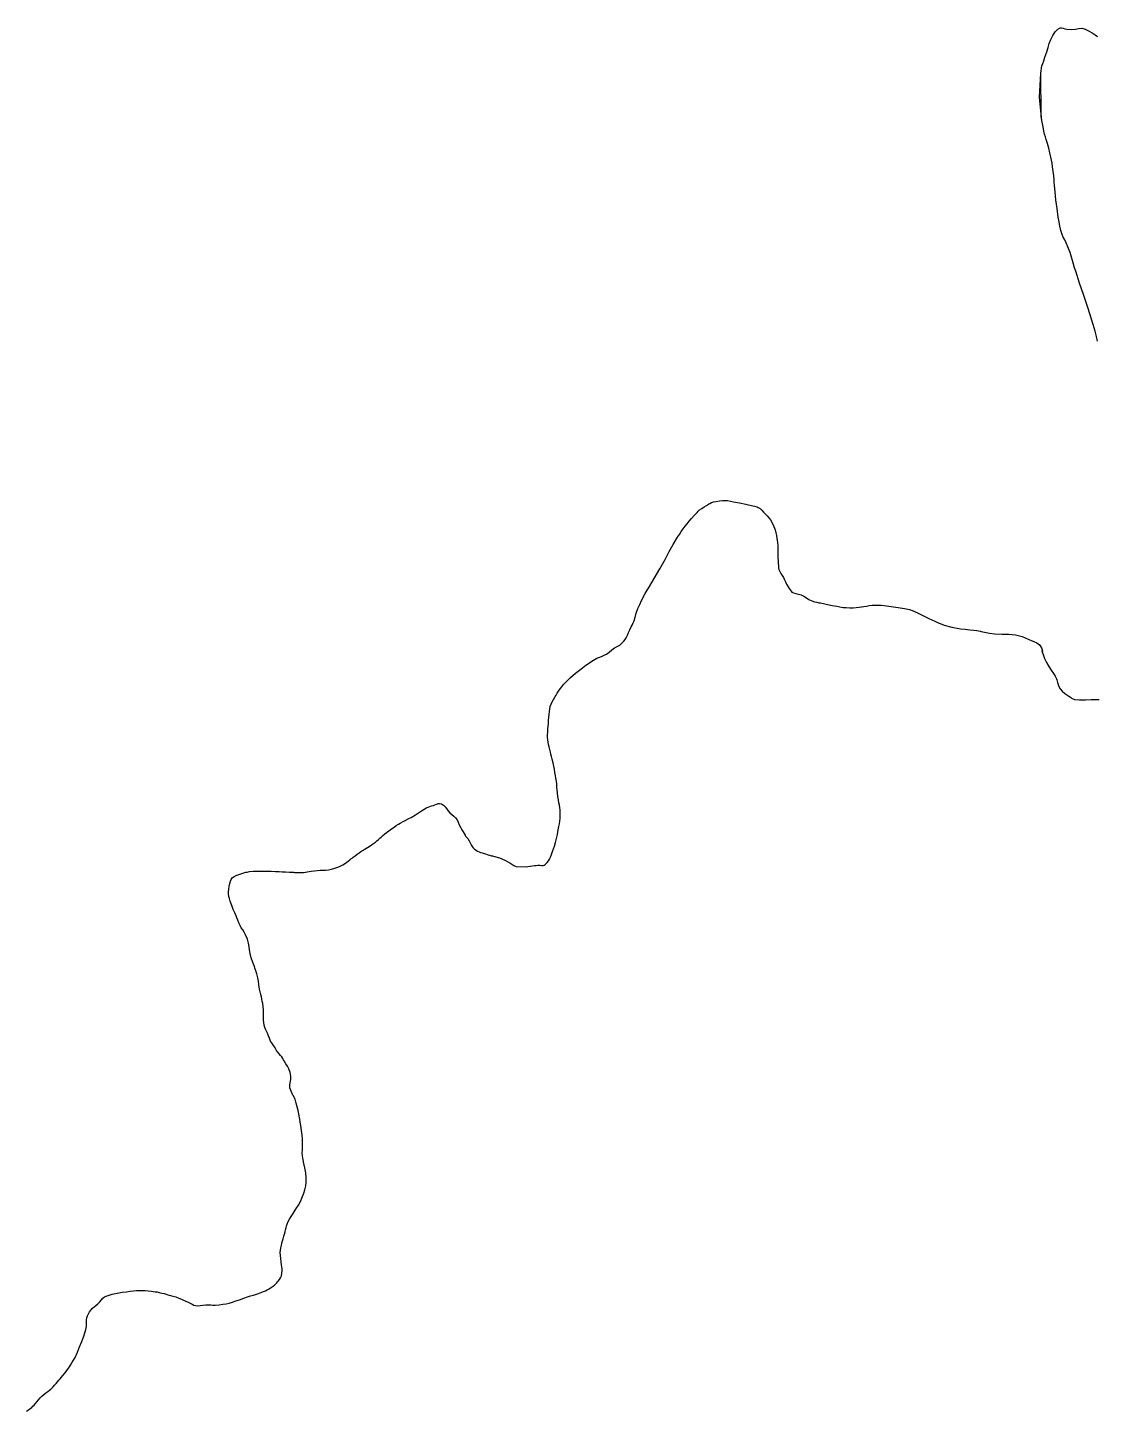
# Model space of a CAD drawing. Header units: inches. Extents: x 11258954 to 11313122, y 3645444 to 3695200.
# Drawn here: x 11275205 to 11276954, y 3692840 to 3695103 of the extents above; entities that cross this region are included whole.
import ezdxf

# ---------------------------------------------------------------- set-up
doc = ezdxf.new("R2010")
doc.units = ezdxf.units.IN
doc.header["$MEASUREMENT"] = 0
doc.layers.add('AnnexationHistory', color=183, linetype='Continuous')
doc.layers.add('ZipCode', color=108, linetype='Continuous')

msp = doc.modelspace()

# ---------------------------------------------------------------- linework, layer by layer
at = {"layer": 'AnnexationHistory'}
for points in [[(11276954.719, 3694590, 0), (11276952.844, 3694597.625, 0), (11276950.5, 3694606.3125, 0), (11276947.25, 3694617.375, 0), (11276938.6565, 3694644.875, 0), (11276931.594, 3694666.125, 0), (11276925.25, 3694684.75, 0), (11276918.844, 3694704.4375, 0), (11276917.0625, 3694710.1875, 0), (11276915.2815, 3694716.0625, 0), (11276913.594, 3694721.875, 0), (11276912.0315, 3694727.25, 0), (11276910.969, 3694731, 0), (11276909.7815, 3694734.8125, 0), (11276908.3125, 3694739.0625, 0), (11276906.25, 3694744.25, 0), (11276903.375, 3694750.625, 0), (11276900.8125, 3694755.6875, 0), (11276898.5625, 3694760.1875, 0), (11276896.625, 3694764.625, 0), (11276894.594, 3694771, 0), (11276892.969, 3694777.9375, 0), (11276891.625, 3694785.3125, 0), (11276890.4375, 3694792.875, 0), (11276888.4065, 3694807.125, 0), (11276886.5625, 3694820.875, 0), (11276885.0315, 3694833.6875, 0), (11276884.0315, 3694845.0625, 0), (11276883.75, 3694849.625, 0), (11276883.4375, 3694854.5625, 0), (11276882.9065, 3694860.375, 0), (11276882.0315, 3694867.5, 0), (11276881.0315, 3694874.9375, 0), (11276880.219, 3694880.875, 0), (11276879.4375, 3694886, 0), (11276878.4375, 3694891.125, 0), (11276876.7815, 3694898.1875, 0), (11276874.8125, 3694905.75, 0), (11276872.6875, 3694913.125, 0), (11276870.625, 3694919.75, 0), (11276869.2815, 3694923.9375, 0), (11276867.969, 3694928.375, 0), (11276866.6875, 3694933.625, 0), (11276865.4065, 3694940.3125, 0), (11276863.5, 3694950.875, 0), (11276859.5355, 3694988.294, 0), (11276861.9375, 3695028.3125, 0), (11276862.344, 3695032.3125, 0), (11276862.8125, 3695036.1875, 0), (11276863.594, 3695040, 0), (11276864.844, 3695044.0625, 0), (11276866.5315, 3695048.625, 0), (11276868.625, 3695054.1875, 0), (11276871.594, 3695063, 0), (11276873.594, 3695070.0625, 0), (11276875.5, 3695076.5, 0), (11276878.219, 3695083.375, 0), (11276881.4375, 3695089.625, 0), (11276885.344, 3695095.6875, 0), (11276889.5315, 3695100.4375, 0), (11276893.625, 3695102.625, 0), (11276895.625, 3695102.5, 0), (11276898.094, 3695101.8125, 0), (11276901.1565, 3695100.875, 0), (11276905.0315, 3695100, 0), (11276912.719, 3695099.5625, 0), (11276918.719, 3695100.375, 0), (11276923.75, 3695101.4375, 0), (11276928.6565, 3695101.625, 0), (11276934.1875, 3695100.125, 0), (11276939.969, 3695097.375, 0), (11276945.625, 3695094, 0), (11276950.6565, 3695090.8125, 0), (11276954.469, 3695088.25, 0)], [(11275203.6875, 3692840.375, 0), (11275206.844, 3692842.625, 0), (11275209.6565, 3692844.8125, 0), (11275212.0315, 3692846.8125, 0), (11275213.875, 3692848.5625, 0), (11275215.8125, 3692850.6875, 0), (11275218.125, 3692853.375, 0), (11275220.594, 3692856.4375, 0), (11275223.094, 3692859.375, 0), (11275225.875, 3692862.4375, 0), (11275228.6565, 3692865.1875, 0), (11275231.6875, 3692867.875, 0), (11275235.2815, 3692870.75, 0), (11275238.125, 3692872.9375, 0), (11275240.7815, 3692874.875, 0), (11275243.125, 3692876.625, 0), (11275245.094, 3692878.1875, 0), (11275247.1875, 3692880.25, 0), (11275249.469, 3692882.875, 0), (11275251.8125, 3692885.75, 0), (11275254.094, 3692888.5625, 0), (11275256.25, 3692891.125, 0), (11275258.375, 3692893.5625, 0), (11275260.625, 3692896.1875, 0), (11275263.094, 3692899.1875, 0), (11275266.4065, 3692903.375, 0), (11275269.4375, 3692907.375, 0), (11275271.969, 3692910.8125, 0), (11275273.875, 3692913.375, 0), (11275275.625, 3692916, 0), (11275277.8125, 3692919.6875, 0), (11275280.2815, 3692923.9375, 0), (11275282.875, 3692928.5625, 0), (11275286.594, 3692937.1875, 0), (11275290.25, 3692945.8125, 0), (11275293.7815, 3692954.5, 0), (11275297.094, 3692963.375, 0), (11275298.4065, 3692967, 0), (11275299.5625, 3692970.5, 0), (11275300.5315, 3692974.3125, 0), (11275301.2815, 3692979, 0), (11275301.594, 3692983.1875, 0), (11275301.6565, 3692986.75, 0), (11275301.75, 3692989.9375, 0), (11275302.094, 3692993, 0), (11275303.0315, 3692996.375, 0), (11275304.5625, 3692999.8125, 0), (11275306.625, 3693003.1875, 0), (11275309.094, 3693006.375, 0), (11275311.5625, 3693009, 0), (11275314, 3693011.1875, 0), (11275316.6875, 3693013.4375, 0), (11275319.9065, 3693016.1875, 0), (11275323.2815, 3693019.5, 0), (11275325.969, 3693022.5, 0), (11275328.4065, 3693025.1875, 0), (11275331.094, 3693027.375, 0), (11275333.75, 3693028.8125, 0), (11275336.75, 3693030, 0), (11275339.969, 3693031, 0), (11275343.3125, 3693031.8125, 0), (11275349.0315, 3693033.125, 0), (11275354.375, 3693034.1875, 0), (11275360.094, 3693035.125, 0), (11275366.9065, 3693036, 0), (11275372.969, 3693036.75, 0), (11275378.219, 3693037.4375, 0), (11275383, 3693038, 0), (11275387.719, 3693038.1875, 0), (11275392.4375, 3693038.0625, 0), (11275397.4065, 3693037.6875, 0), (11275402.469, 3693037.1875, 0), (11275407.5315, 3693036.625, 0), (11275410.6875, 3693036.3125, 0), (11275413.6565, 3693036, 0), (11275416.844, 3693035.5625, 0), (11275420.5315, 3693034.8125, 0), (11275424.719, 3693033.8125, 0), (11275428.344, 3693032.8125, 0), (11275431.625, 3693031.875, 0), (11275434.719, 3693031, 0), (11275438.6565, 3693029.9375, 0), (11275442.844, 3693028.8125, 0), (11275447.344, 3693027.4375, 0), (11275452.3125, 3693025.625, 0), (11275456.594, 3693023.875, 0), (11275460.1875, 3693022.1875, 0), (11275463.6875, 3693020.5625, 0), (11275467.719, 3693018.625, 0), (11275471.0625, 3693017, 0), (11275474.1565, 3693015.4375, 0), (11275477.094, 3693014.1875, 0), (11275479.9375, 3693013.375, 0), (11275483.625, 3693013.0625, 0), (11275487.5625, 3693013.375, 0), (11275491.875, 3693013.9375, 0), (11275496.75, 3693014.375, 0), (11275501, 3693014.4375, 0), (11275504.594, 3693014.3125, 0), (11275508.094, 3693014.125, 0), (11275512.125, 3693014.1875, 0), (11275518.5315, 3693014.625, 0), (11275524.375, 3693015.3125, 0), (11275529.8125, 3693016.25, 0), (11275534.9375, 3693017.375, 0), (11275540.3125, 3693018.9375, 0), (11275545.8125, 3693020.8125, 0), (11275551.844, 3693022.9375, 0), (11275558.75, 3693025.375, 0), (11275564.625, 3693027.375, 0), (11275569.6565, 3693029, 0), (11275574.4065, 3693030.5, 0), (11275579.5625, 3693032.1875, 0), (11275582.594, 3693033.1875, 0), (11275585.5, 3693034.1875, 0), (11275588.2815, 3693035.1875, 0), (11275590.969, 3693036.1875, 0), (11275594.0625, 3693037.5, 0), (11275597.094, 3693039.0625, 0), (11275600.2815, 3693040.875, 0), (11275603.75, 3693043.1875, 0), (11275605.594, 3693044.5, 0), (11275607.219, 3693045.625, 0), (11275608.6875, 3693046.75, 0), (11275610.1565, 3693048, 0), (11275611.5, 3693049.25, 0), (11275612.7815, 3693050.5625, 0), (11275614, 3693051.875, 0), (11275615.1565, 3693053.1875, 0), (11275617.25, 3693055.8125, 0), (11275618.969, 3693058.6875, 0), (11275620.25, 3693062.0625, 0), (11275620.969, 3693066.1875, 0), (11275621.219, 3693070.1875, 0), (11275621.1875, 3693073.5625, 0), (11275620.9375, 3693076.6875, 0), (11275620.5625, 3693079.8125, 0), (11275619.844, 3693084.8125, 0), (11275619.125, 3693090, 0), (11275618.5625, 3693095.125, 0), (11275618.375, 3693100, 0), (11275618.594, 3693103.9375, 0), (11275619.219, 3693107.9375, 0), (11275620.219, 3693112.3125, 0), (11275621.5625, 3693117.4375, 0), (11275622.9375, 3693122.375, 0), (11275624.094, 3693126.5, 0), (11275625.1565, 3693130.25, 0), (11275626.1565, 3693134, 0), (11275626.9375, 3693137.125, 0), (11275627.75, 3693140.375, 0), (11275628.594, 3693143.5625, 0), (11275629.5625, 3693146.625, 0), (11275631.25, 3693150.8125, 0), (11275633.3125, 3693154.75, 0), (11275635.9065, 3693159, 0), (11275639.1565, 3693164.0625, 0), (11275642.625, 3693169.3125, 0), (11275645.5625, 3693173.6875, 0), (11275646.9475, 3693175.8155, 0), (11275648.125, 3693177.625, 0), (11275650.375, 3693181.4375, 0), (11275652.6565, 3693186.1875, 0), (11275654.8125, 3693191.5, 0), (11275656.75, 3693197.125, 0), (11275658.375, 3693202.625, 0), (11275659.875, 3693208.9375, 0), (11275660.75, 3693215.25, 0), (11275660.875, 3693222.125, 0), (11275660.1565, 3693230.25, 0), (11275658.719, 3693238.5625, 0), (11275657.0625, 3693245.5625, 0), (11275655.5315, 3693251.8125, 0), (11275654.5625, 3693257.875, 0), (11275654.344, 3693262.5625, 0), (11275654.4375, 3693267.6875, 0), (11275654.625, 3693272.9375, 0), (11275654.7815, 3693278.0625, 0), (11275654.625, 3693285.125, 0), (11275654.0315, 3693292, 0), (11275653.0625, 3693299.3125, 0), (11275651.7815, 3693307.6875, 0), (11275650.9375, 3693313.25, 0), (11275650.1875, 3693318.1875, 0), (11275649.469, 3693322.6875, 0), (11275648.7815, 3693326.6875, 0), (11275647.6565, 3693332, 0), (11275646.1565, 3693338, 0), (11275644.4065, 3693344.3125, 0), (11275642.5625, 3693350.875, 0), (11275639.5315, 3693356.5625, 0), (11275639.125, 3693357.375, 0), (11275636.1565, 3693363.5625, 0), (11275634.219, 3693369.25, 0), (11275633.75, 3693374.0625, 0), (11275634.2815, 3693376.9375, 0), (11275634.469, 3693378, 0), (11275635.344, 3693382.6875, 0), (11275635.625, 3693388.1875, 0), (11275634.5625, 3693394.5, 0), (11275632.4375, 3693400.1875, 0), (11275630.0625, 3693404.5625, 0), (11275627.594, 3693408.3125, 0), (11275625.1565, 3693412.3125, 0), (11275624.5, 3693413.5625, 0), (11275623.844, 3693414.875, 0), (11275623.219, 3693416.125, 0), (11275622.5625, 3693417.3125, 0), (11275620.8125, 3693419.875, 0), (11275618.7815, 3693422.375, 0), (11275616.5, 3693425.0625, 0), (11275613.969, 3693428.3125, 0), (11275612.375, 3693430.5625, 0), (11275611.125, 3693432.5625, 0), (11275609.969, 3693434.4375, 0), (11275608.75, 3693436.3125, 0), (11275607.1565, 3693438.625, 0), (11275605.4375, 3693441, 0), (11275603.844, 3693443.3125, 0), (11275602.5625, 3693445.3125, 0), (11275601.75, 3693447, 0), (11275601, 3693449, 0), (11275600.1875, 3693451.375, 0), (11275599.1565, 3693454.3125, 0), (11275597.344, 3693458.6875, 0), (11275595.6565, 3693462.0625, 0), (11275594.1875, 3693465, 0), (11275592.969, 3693468.125, 0), (11275592.0625, 3693471.9375, 0), (11275591.4375, 3693476, 0), (11275591.0625, 3693479.9375, 0), (11275590.969, 3693483.125, 0), (11275591, 3693486.8125, 0), (11275590.969, 3693491.25, 0), (11275590.719, 3693496.375, 0), (11275590.1565, 3693502.3125, 0), (11275589.5625, 3693507, 0), (11275588.969, 3693510.875, 0), (11275588.344, 3693514.375, 0), (11275587.5625, 3693517.9375, 0), (11275586.5625, 3693522.0625, 0), (11275585.5315, 3693526.375, 0), (11275584.594, 3693530.5, 0), (11275583.9375, 3693533.9375, 0), (11275583.3125, 3693538.375, 0), (11275582.5625, 3693543.5625, 0), (11275581.5, 3693549.375, 0), (11275579.9375, 3693555.6875, 0), (11275578.9065, 3693559.0625, 0), (11275577.9375, 3693562, 0), (11275576.969, 3693564.75, 0), (11275575.9375, 3693567.5, 0), (11275573.4375, 3693574.375, 0), (11275570.969, 3693581.75, 0), (11275569, 3693588.8125, 0), (11275567.9375, 3693594.75, 0), (11275567.4065, 3693599.875, 0), (11275566.4375, 3693605.8125, 0), (11275564.6565, 3693612.4375, 0), (11275561.75, 3693619.5, 0), (11275559.2815, 3693624, 0), (11275556.9065, 3693627.6875, 0), (11275554.625, 3693631.0625, 0), (11275552.5315, 3693634.75, 0), (11275550.6875, 3693638.875, 0), (11275549, 3693643.25, 0), (11275547.5, 3693647.375, 0), (11275546.1565, 3693650.75, 0), (11275544, 3693655.4375, 0), (11275541.469, 3693660.9375, 0), (11275538.875, 3693667.375, 0), (11275536.5315, 3693674.5625, 0), (11275535.4065, 3693678.6875, 0), (11275534.5, 3693682.3125, 0), (11275533.9375, 3693685.8125, 0), (11275533.75, 3693689.3125, 0), (11275534.094, 3693693.875, 0), (11275534.875, 3693698.625, 0), (11275535.844, 3693703.1875, 0), (11275536.75, 3693707.125, 0), (11275537.8125, 3693709.8125, 0), (11275539.844, 3693712.375, 0), (11275542.9375, 3693714.6875, 0), (11275547.1565, 3693716.75, 0), (11275553.6565, 3693719.1875, 0), (11275555.5, 3693719.875, 0), (11275562.219, 3693721.75, 0), (11275564.25, 3693722.125, 0), (11275568.1565, 3693722.8125, 0), (11275574.1565, 3693723.375, 0), (11275583.4065, 3693723.6875, 0), (11275589.5315, 3693723.6875, 0), (11275593.4065, 3693723.6875, 0), (11275603.219, 3693723.5, 0), (11275610.719, 3693723.1875, 0), (11275611.969, 3693723.125, 0), (11275616.4375, 3693722.875, 0), (11275621.25, 3693722.5625, 0), (11275626.625, 3693722.25, 0), (11275632.75, 3693721.9375, 0), (11275636.5, 3693721.75, 0), (11275639.719, 3693721.625, 0), (11275641.5, 3693721.5625, 0), (11275642.719, 3693721.5, 0), (11275645.7815, 3693721.375, 0), (11275652.875, 3693721.3125, 0), (11275656.3125, 3693721.4375, 0), (11275659.375, 3693721.75, 0), (11275662.25, 3693722.25, 0), (11275665.344, 3693723, 0), (11275668.875, 3693723.75, 0), (11275678.9065, 3693724.875, 0), (11275683.6875, 3693724.9375, 0), (11275687.969, 3693724.9375, 0), (11275692.1875, 3693725.125, 0), (11275696.9375, 3693725.8125, 0), (11275697.125, 3693725.8125, 0), (11275702.25, 3693726.9375, 0), (11275707.375, 3693728.4375, 0), (11275712.1875, 3693730.125, 0), (11275716.469, 3693731.9375, 0), (11275720.6565, 3693734.125, 0), (11275724.9375, 3693736.8125, 0), (11275729.594, 3693740.125, 0), (11275731.875, 3693741.875, 0), (11275732.1565, 3693742.125, 0), (11275733.875, 3693743.4375, 0), (11275735.719, 3693744.875, 0), (11275737.594, 3693746.375, 0), (11275740.75, 3693748.8125, 0), (11275744.0625, 3693751.25, 0), (11275747.2815, 3693753.625, 0), (11275750.1875, 3693755.5625, 0), (11275751.844, 3693756.625, 0), (11275753.594, 3693757.6875, 0), (11275755.719, 3693759, 0), (11275758.375, 3693760.75, 0), (11275763.4375, 3693764.0625, 0), (11275767.344, 3693766.5625, 0), (11275770.6875, 3693768.75, 0), (11275774, 3693771.1875, 0), (11275776.4065, 3693773.125, 0), (11275778.9065, 3693775.3125, 0), (11275781.2815, 3693777.4375, 0), (11275783.4065, 3693779.375, 0), (11275785.875, 3693781.625, 0), (11275788.594, 3693784, 0), (11275791.75, 3693786.5, 0), (11275795.594, 3693789.375, 0), (11275800.375, 3693792.75, 0), (11275804.4375, 3693795.5625, 0), (11275808.0315, 3693798, 0), (11275811.4065, 3693800.1875, 0), (11275814.5315, 3693801.875, 0), (11275820.5625, 3693805.0625, 0), (11275829.875, 3693810.125, 0), (11275832.125, 3693811.4375, 0), (11275839.4375, 3693815.6875, 0), (11275849.4065, 3693822, 0), (11275852.0625, 3693823.8125, 0), (11275854.5, 3693825.5, 0), (11275857.0315, 3693827, 0), (11275860, 3693828.375, 0), (11275863, 3693829.375, 0), (11275865.844, 3693830.125, 0), (11275868.5625, 3693830.8125, 0), (11275868.75, 3693830.875, 0), (11275871.219, 3693831.75, 0), (11275873.6565, 3693832.875, 0), (11275878.875, 3693834.3125, 0), (11275881.8125, 3693833.5625, 0), (11275885.4065, 3693831.3125, 0), (11275887.875, 3693828.6875, 0), (11275889.969, 3693825.8125, 0), (11275892.4065, 3693822.5625, 0), (11275895.719, 3693819.125, 0), (11275899.094, 3693816.1875, 0), (11275902.2815, 3693813.5, 0), (11275905.0315, 3693810.75, 0), (11275907.2815, 3693807.5, 0), (11275909.1565, 3693803.75, 0), (11275911.0625, 3693799.4375, 0), (11275913.4065, 3693794.5625, 0), (11275915.375, 3693790.9375, 0), (11275917.1875, 3693788, 0), (11275918.875, 3693785.1875, 0), (11275920.625, 3693782.1875, 0), (11275920.844, 3693781.8125, 0), (11275921.0315, 3693781.4375, 0), (11275921.219, 3693781.0625, 0), (11275921.4375, 3693780.75, 0), (11275922.094, 3693779.8125, 0), (11275922.844, 3693779, 0), (11275923.75, 3693778, 0), (11275924.8125, 3693776.75, 0), (11275927.4065, 3693772.9375, 0), (11275929.0315, 3693769.6875, 0), (11275930.344, 3693766.75, 0), (11275932.0315, 3693763.9375, 0), (11275933.9375, 3693761.6875, 0), (11275936.125, 3693759.5625, 0), (11275938.5625, 3693757.6875, 0), (11275941.0315, 3693756.1875, 0), (11275943.3125, 3693755.125, 0), (11275945.719, 3693754.25, 0), (11275948.375, 3693753.5, 0), (11275951.4375, 3693752.5625, 0), (11275954.094, 3693751.6875, 0), (11275956.4065, 3693750.875, 0), (11275958.5, 3693750.1875, 0), (11275960.4375, 3693749.5625, 0), (11275961.9065, 3693749.1875, 0), (11275963.5315, 3693748.75, 0), (11275965.25, 3693748.375, 0), (11275967.0315, 3693747.9375, 0), (11275976.5315, 3693745.0625, 0), (11275985.375, 3693741.4375, 0), (11275993.8125, 3693737.375, 0), (11276000, 3693732.5625, 0), (11276004.125, 3693731.375, 0), (11276019.0625, 3693730.625, 0), (11276023.3125, 3693731, 0), (11276027.1565, 3693731.5, 0), (11276030.719, 3693732.0625, 0), (11276034.0625, 3693732.625, 0), (11276036.6565, 3693732.9375, 0), (11276039.5, 3693733.125, 0), (11276042.4375, 3693733.125, 0), (11276045.2815, 3693733, 0), (11276046.875, 3693732.875, 0), (11276048.4065, 3693732.875, 0), (11276050, 3693733.3125, 0), (11276051.6565, 3693734.4375, 0), (11276054.9065, 3693737.625, 0), (11276057.125, 3693740.5, 0), (11276058.75, 3693743.375, 0), (11276060.0625, 3693746.4375, 0), (11276061.8125, 3693750.8125, 0), (11276063.5315, 3693755.4375, 0), (11276065.1875, 3693760.0625, 0), (11276066.6875, 3693764.625, 0), (11276068.5, 3693770.625, 0), (11276070.0315, 3693776.6875, 0), (11276071.4375, 3693783.3125, 0), (11276072.875, 3693791.0625, 0), (11276073.875, 3693796.5, 0), (11276074.75, 3693801.125, 0), (11276075.4375, 3693805.4375, 0), (11276075.875, 3693809.875, 0), (11276076.0315, 3693814.3125, 0), (11276076, 3693818.875, 0), (11276075.719, 3693823.375, 0), (11276075.2815, 3693827.625, 0), (11276074.6565, 3693831.5625, 0), (11276073.9375, 3693835.5, 0), (11276073.125, 3693839.9375, 0), (11276072.2815, 3693845.4375, 0), (11276071.5625, 3693851.5625, 0), (11276071.094, 3693856.5625, 0), (11276070.719, 3693861.0625, 0), (11276070.2815, 3693865.6875, 0), (11276069.6875, 3693870.4375, 0), (11276069, 3693875.3125, 0), (11276068.25, 3693880.1875, 0), (11276067.469, 3693884.875, 0), (11276066.594, 3693890.0625, 0), (11276065.625, 3693895.1875, 0), (11276064.5, 3693900.6875, 0), (11276063.0625, 3693906.6875, 0), (11276061.9375, 3693910.9375, 0), (11276060.9065, 3693914.6875, 0), (11276059.9065, 3693918.3125, 0), (11276058.875, 3693922.3125, 0), (11276057.844, 3693926.5625, 0), (11276056.9375, 3693930.5625, 0), (11276056.1875, 3693934.5, 0), (11276055.6565, 3693938.3125, 0), (11276055.4065, 3693942.375, 0), (11276055.375, 3693946.5625, 0), (11276055.5625, 3693950.9375, 0), (11276055.875, 3693955.5, 0), (11276056.25, 3693960.5, 0), (11276056.625, 3693965, 0), (11276057.0625, 3693969.6875, 0), (11276057.6565, 3693975.125, 0), (11276058.125, 3693980.1875, 0), (11276058.5, 3693984.6875, 0), (11276059, 3693988.8125, 0), (11276059.875, 3693992.75, 0), (11276061.219, 3693996.5, 0), (11276063, 3694000.25, 0), (11276065.094, 3694004.0625, 0), (11276067.2815, 3694007.9375, 0), (11276067.822, 3694008.913, 0), (11276069.1875, 3694011.375, 0), (11276071, 3694014.5625, 0), (11276073.0315, 3694017.875, 0), (11276075.6875, 3694021.5625, 0), (11276078.469, 3694025.125, 0), (11276080.969, 3694028.125, 0), (11276083.3125, 3694030.8125, 0), (11276085.6875, 3694033.3125, 0), (11276092.9375, 3694040.25, 0), (11276101.0625, 3694047.25, 0), (11276109.625, 3694054.0625, 0), (11276118.094, 3694060.375, 0), (11276122.094, 3694063.25, 0), (11276126.094, 3694065.9375, 0), (11276130.625, 3694068.6875, 0), (11276136.094, 3694071.5625, 0), (11276140.625, 3694073.625, 0), (11276144.5315, 3694075.25, 0), (11276148.094, 3694076.75, 0), (11276151.5, 3694078.5625, 0), (11276155.9375, 3694081.6875, 0), (11276160.4375, 3694085.3125, 0), (11276164.9375, 3694088.625, 0), (11276169.3125, 3694090.9375, 0), (11276170.25, 3694091.25, 0), (11276171.25, 3694091.6875, 0), (11276172.3125, 3694092.25, 0), (11276173.5315, 3694093.1875, 0), (11276177.219, 3694096.625, 0), (11276179.9065, 3694099.5625, 0), (11276181.969, 3694102.3125, 0), (11276183.719, 3694105.1875, 0), (11276185.8125, 3694109.25, 0), (11276187.9065, 3694113.75, 0), (11276190, 3694118.375, 0), (11276192.125, 3694122.75, 0), (11276193.7815, 3694126, 0), (11276195.375, 3694129.3125, 0), (11276196.8125, 3694132.8125, 0), (11276197.9375, 3694136.5625, 0), (11276198.0625, 3694137.0625, 0), (11276198.1565, 3694137.5, 0), (11276198.25, 3694137.9375, 0), (11276198.344, 3694138.375, 0), (11276200.375, 3694145.5, 0), (11276203.0625, 3694152.75, 0), (11276206.094, 3694159.6875, 0), (11276209.125, 3694166, 0), (11276215.1565, 3694177.5625, 0), (11276221.844, 3694189.1875, 0), (11276229.5625, 3694202.25, 0), (11276238.75, 3694217.8125, 0), (11276247.375, 3694233.25, 0), (11276254.219, 3694246.125, 0), (11276260.5625, 3694257.8125, 0), (11276267.75, 3694269.625, 0), (11276270.8125, 3694274.1875, 0), (11276274.0315, 3694278.8125, 0), (11276277.2815, 3694283.3125, 0), (11276280.375, 3694287.4375, 0), (11276283.5625, 3694291.5, 0), (11276286.969, 3694295.625, 0), (11276290.7815, 3694300, 0), (11276295.1875, 3694304.875, 0), (11276297.594, 3694307.5625, 0), (11276299.719, 3694309.9375, 0), (11276301.7815, 3694312.0625, 0), (11276303.969, 3694314.0625, 0), (11276307.4065, 3694316.625, 0), (11276311.1875, 3694319.125, 0), (11276314.969, 3694321.375, 0), (11276318.375, 3694323.4375, 0), (11276320.75, 3694324.8125, 0), (11276323.344, 3694326.125, 0), (11276326.469, 3694327.1875, 0), (11276330.375, 3694328.0625, 0), (11276336.375, 3694328.9375, 0), (11276341.4065, 3694329.3125, 0), (11276345.75, 3694329.4375, 0), (11276349.7815, 3694329.4375, 0), (11276359.1875, 3694327.5625, 0), (11276368.969, 3694325.5625, 0), (11276379.4375, 3694323.3125, 0), (11276391, 3694320.6875, 0), (11276393.5315, 3694320.125, 0), (11276395.875, 3694319.5625, 0), (11276397.969, 3694318.9375, 0), (11276399.8125, 3694318.25, 0), (11276402.8125, 3694316.3125, 0), (11276405.7815, 3694313.5, 0), (11276408.6565, 3694310.3125, 0), (11276411.4375, 3694307.25, 0), (11276414.4375, 3694304.25, 0), (11276417.2815, 3694301.375, 0), (11276420.0315, 3694297.875, 0), (11276422.625, 3694293.25, 0), (11276425.3125, 3694287.125, 0), (11276427.25, 3694281.75, 0), (11276428.625, 3694276.9375, 0), (11276429.625, 3694272.4375, 0), (11276430.469, 3694267.1875, 0), (11276431.1565, 3694261.1875, 0), (11276431.594, 3694255, 0), (11276431.844, 3694249.0625, 0), (11276431.9065, 3694244.75, 0), (11276431.9065, 3694240.5, 0), (11276431.969, 3694236, 0), (11276432.219, 3694230.8125, 0), (11276432.4375, 3694226.625, 0), (11276432.6565, 3694222.875, 0), (11276433.0315, 3694219.5, 0), (11276433.625, 3694216.625, 0), (11276434.875, 3694213.625, 0), (11276436.719, 3694210.375, 0), (11276438.844, 3694207, 0), (11276440.844, 3694203.625, 0), (11276442.719, 3694199.9375, 0), (11276444.4065, 3694196.375, 0), (11276446.25, 3694192.5625, 0), (11276448.625, 3694188.4375, 0), (11276450.375, 3694185.75, 0), (11276452.094, 3694183.3125, 0), (11276453.625, 3694181.25, 0), (11276454.844, 3694179.8125, 0), (11276457.25, 3694178.5, 0), (11276461.0625, 3694177.5, 0), (11276465.5, 3694176.5625, 0), (11276469.844, 3694175.375, 0), (11276474.594, 3694173.1875, 0), (11276478.6565, 3694170.5625, 0), (11276482.75, 3694167.8125, 0), (11276487.6565, 3694165.375, 0), (11276491.594, 3694164.0625, 0), (11276495.5, 3694163.125, 0), (11276498.9375, 3694162.4375, 0), (11276501.469, 3694162, 0), (11276506.4065, 3694161.0625, 0), (11276513.0625, 3694159.6875, 0), (11276520.594, 3694158.125, 0), (11276528.0625, 3694156.625, 0), (11276533.4375, 3694155.625, 0), (11276538.5625, 3694154.875, 0), (11276543.719, 3694154.375, 0), (11276549.2815, 3694154.1875, 0), (11276554.75, 3694154.3125, 0), (11276560.125, 3694154.5625, 0), (11276564.969, 3694155, 0), (11276568.875, 3694155.5625, 0), (11276572.2815, 3694156.1875, 0), (11276576.5315, 3694156.875, 0), (11276581.1875, 3694157.625, 0), (11276585.9065, 3694158.1875, 0), (11276591.0625, 3694158.5, 0), (11276595.969, 3694158.5625, 0), (11276600.844, 3694158.3125, 0), (11276605.9065, 3694157.8125, 0), (11276617.219, 3694156.375, 0), (11276628.6565, 3694154.625, 0), (11276639, 3694152.8125, 0), (11276646.9375, 3694151.1875, 0), (11276653.344, 3694149, 0), (11276661.3125, 3694145.375, 0), (11276670.094, 3694141, 0), (11276678.9375, 3694136.5625, 0), (11276688.469, 3694132.125, 0), (11276691.594, 3694130.625, 0), (11276703.719, 3694125.9375, 0), (11276716.344, 3694122.4375, 0), (11276730.5625, 3694120, 0), (11276738.375, 3694119.125, 0), (11276745.969, 3694118.375, 0), (11276752.5625, 3694117.75, 0), (11276757.375, 3694117, 0), (11276762.5625, 3694115.8125, 0), (11276764.1875, 3694115.5, 0), (11276769.625, 3694114.3125, 0), (11276777.7815, 3694112.75, 0), (11276786.1875, 3694111.5625, 0), (11276798.3125, 3694110.9375, 0), (11276809.5315, 3694110.875, 0), (11276820.3125, 3694110.0625, 0), (11276831.1875, 3694107.375, 0), (11276836.219, 3694105.25, 0), (11276841, 3694102.875, 0), (11276845.7815, 3694100.6875, 0), (11276850.625, 3694099, 0), (11276855.469, 3694096.875, 0), (11276859.875, 3694093.3125, 0), (11276863.094, 3694088.8125, 0), (11276864.4065, 3694083.75, 0), (11276864.4065, 3694083.625, 0), (11276864.4065, 3694083.5, 0), (11276864.4065, 3694083.3125, 0), (11276863.219, 3694083.75, 0), (11276865.4375, 3694077.6875, 0), (11276867.9065, 3694071.4375, 0), (11276870.9375, 3694064.875, 0), (11276874.8125, 3694057.9375, 0), (11276878.625, 3694052.1875, 0), (11276882.375, 3694046.9375, 0), (11276885.5315, 3694042.1875, 0), (11276887.625, 3694037.75, 0), (11276888.0625, 3694036.125, 0), (11276888.469, 3694034.25, 0), (11276888.9375, 3694032.1875, 0), (11276889.4375, 3694030.125, 0), (11276891.1565, 3694025.4375, 0), (11276893.625, 3694021.4375, 0), (11276896.9375, 3694017.75, 0), (11276901.219, 3694014.125, 0), (11276904.5, 3694011.75, 0), (11276907.6565, 3694009.6875, 0), (11276910.2815, 3694007.875, 0), (11276912.0315, 3694006.3125, 0), (11276917, 3694004.0625, 0), (11276925.0625, 3694003.5, 0), (11276934.625, 3694003.8125, 0), (11276944.0625, 3694004.3125, 0), (11276950.7815, 3694004.375, 0), (11276956.969, 3694004.0625, 0)]]:
    msp.add_polyline3d(points, dxfattribs=at)
at = {"layer": 'ZipCode'}
for points in [[(11276954.719, 3694590, 0), (11276952.844, 3694597.625, 0), (11276950.5, 3694606.3125, 0), (11276947.25, 3694617.375, 0), (11276938.6565, 3694644.875, 0), (11276931.594, 3694666.125, 0), (11276925.25, 3694684.75, 0), (11276918.844, 3694704.4375, 0), (11276917.0625, 3694710.1875, 0), (11276915.2815, 3694716.0625, 0), (11276913.594, 3694721.875, 0), (11276912.0315, 3694727.25, 0), (11276910.969, 3694731, 0), (11276909.7815, 3694734.8125, 0), (11276908.3125, 3694739.0625, 0), (11276906.25, 3694744.25, 0), (11276903.375, 3694750.625, 0), (11276900.8125, 3694755.6875, 0), (11276898.5625, 3694760.1875, 0), (11276896.625, 3694764.625, 0), (11276894.594, 3694771, 0), (11276892.969, 3694777.9375, 0), (11276891.625, 3694785.3125, 0), (11276890.4375, 3694792.875, 0), (11276888.4065, 3694807.125, 0), (11276886.5625, 3694820.875, 0), (11276885.0315, 3694833.6875, 0), (11276884.0315, 3694845.0625, 0), (11276883.75, 3694849.625, 0), (11276883.4375, 3694854.5625, 0), (11276882.9065, 3694860.375, 0), (11276882.0315, 3694867.5, 0), (11276881.0315, 3694874.9375, 0), (11276880.219, 3694880.875, 0), (11276879.4375, 3694886, 0), (11276878.4375, 3694891.125, 0), (11276876.7815, 3694898.1875, 0), (11276874.8125, 3694905.75, 0), (11276872.6875, 3694913.125, 0), (11276870.625, 3694919.75, 0), (11276869.2815, 3694923.9375, 0), (11276867.969, 3694928.375, 0), (11276866.6875, 3694933.625, 0), (11276865.4065, 3694940.3125, 0), (11276863.5, 3694950.875, 0), (11276862.1565, 3694958, 0), (11276861.9375, 3695028.3125, 0), (11276862.344, 3695032.3125, 0), (11276862.8125, 3695036.1875, 0), (11276863.594, 3695040, 0), (11276864.844, 3695044.0625, 0), (11276866.5315, 3695048.625, 0), (11276868.625, 3695054.1875, 0), (11276871.594, 3695063, 0), (11276873.594, 3695070.0625, 0), (11276875.5, 3695076.5, 0), (11276878.219, 3695083.375, 0), (11276881.4375, 3695089.625, 0), (11276885.344, 3695095.6875, 0), (11276889.5315, 3695100.4375, 0), (11276893.625, 3695102.625, 0), (11276895.625, 3695102.5, 0), (11276898.094, 3695101.8125, 0), (11276901.1565, 3695100.875, 0), (11276905.0315, 3695100, 0), (11276912.719, 3695099.5625, 0), (11276918.719, 3695100.375, 0), (11276923.75, 3695101.4375, 0), (11276928.6565, 3695101.625, 0), (11276934.1875, 3695100.125, 0), (11276939.969, 3695097.375, 0), (11276945.625, 3695094, 0), (11276950.6565, 3695090.8125, 0), (11276954.469, 3695088.25, 0)], [(11275203.6875, 3692840.375, 0), (11275206.844, 3692842.625, 0), (11275209.6565, 3692844.8125, 0), (11275212.0315, 3692846.8125, 0), (11275213.875, 3692848.5625, 0), (11275215.8125, 3692850.6875, 0), (11275218.125, 3692853.375, 0), (11275220.594, 3692856.4375, 0), (11275223.094, 3692859.375, 0), (11275225.875, 3692862.4375, 0), (11275228.6565, 3692865.1875, 0), (11275231.6875, 3692867.875, 0), (11275235.2815, 3692870.75, 0), (11275238.125, 3692872.9375, 0), (11275240.7815, 3692874.875, 0), (11275243.125, 3692876.625, 0), (11275245.094, 3692878.1875, 0), (11275247.1875, 3692880.25, 0), (11275249.469, 3692882.875, 0), (11275251.8125, 3692885.75, 0), (11275254.094, 3692888.5625, 0), (11275256.25, 3692891.125, 0), (11275258.375, 3692893.5625, 0), (11275260.625, 3692896.1875, 0), (11275263.094, 3692899.1875, 0), (11275266.4065, 3692903.375, 0), (11275269.4375, 3692907.375, 0), (11275271.969, 3692910.8125, 0), (11275273.875, 3692913.375, 0), (11275275.625, 3692916, 0), (11275277.8125, 3692919.6875, 0), (11275280.2815, 3692923.9375, 0), (11275282.875, 3692928.5625, 0), (11275286.594, 3692937.1875, 0), (11275290.25, 3692945.8125, 0), (11275293.7815, 3692954.5, 0), (11275297.094, 3692963.375, 0), (11275298.4065, 3692967, 0), (11275299.5625, 3692970.5, 0), (11275300.5315, 3692974.3125, 0), (11275301.2815, 3692979, 0), (11275301.594, 3692983.1875, 0), (11275301.6565, 3692986.75, 0), (11275301.75, 3692989.9375, 0), (11275302.094, 3692993, 0), (11275303.0315, 3692996.375, 0), (11275304.5625, 3692999.8125, 0), (11275306.625, 3693003.1875, 0), (11275309.094, 3693006.375, 0), (11275311.5625, 3693009, 0), (11275314, 3693011.1875, 0), (11275316.6875, 3693013.4375, 0), (11275319.9065, 3693016.1875, 0), (11275323.2815, 3693019.5, 0), (11275325.969, 3693022.5, 0), (11275328.4065, 3693025.1875, 0), (11275331.094, 3693027.375, 0), (11275333.75, 3693028.8125, 0), (11275336.75, 3693030, 0), (11275339.969, 3693031, 0), (11275343.3125, 3693031.8125, 0), (11275349.0315, 3693033.125, 0), (11275354.375, 3693034.1875, 0), (11275360.094, 3693035.125, 0), (11275366.9065, 3693036, 0), (11275372.969, 3693036.75, 0), (11275378.219, 3693037.4375, 0), (11275383, 3693038, 0), (11275387.719, 3693038.1875, 0), (11275392.4375, 3693038.0625, 0), (11275397.4065, 3693037.6875, 0), (11275402.469, 3693037.1875, 0), (11275407.5315, 3693036.625, 0), (11275410.6875, 3693036.3125, 0), (11275413.6565, 3693036, 0), (11275416.844, 3693035.5625, 0), (11275420.5315, 3693034.8125, 0), (11275424.719, 3693033.8125, 0), (11275428.344, 3693032.8125, 0), (11275431.625, 3693031.875, 0), (11275434.719, 3693031, 0), (11275438.6565, 3693029.9375, 0), (11275442.844, 3693028.8125, 0), (11275447.344, 3693027.4375, 0), (11275452.3125, 3693025.625, 0), (11275456.594, 3693023.875, 0), (11275460.1875, 3693022.1875, 0), (11275463.6875, 3693020.5625, 0), (11275467.719, 3693018.625, 0), (11275471.0625, 3693017, 0), (11275473.3025, 3693015.8685, 0), (11275474.1565, 3693015.4375, 0), (11275477.094, 3693014.1875, 0), (11275479.9375, 3693013.375, 0), (11275483.625, 3693013.0625, 0), (11275487.5625, 3693013.375, 0), (11275491.875, 3693013.9375, 0), (11275496.75, 3693014.375, 0), (11275501, 3693014.4375, 0), (11275504.594, 3693014.3125, 0), (11275508.094, 3693014.125, 0), (11275512.125, 3693014.1875, 0), (11275518.5315, 3693014.625, 0), (11275524.375, 3693015.3125, 0), (11275529.8125, 3693016.25, 0), (11275534.9375, 3693017.375, 0), (11275540.3125, 3693018.9375, 0), (11275545.8125, 3693020.8125, 0), (11275551.844, 3693022.9375, 0), (11275558.75, 3693025.375, 0), (11275564.625, 3693027.375, 0), (11275569.6565, 3693029, 0), (11275574.4065, 3693030.5, 0), (11275579.5625, 3693032.1875, 0), (11275582.594, 3693033.1875, 0), (11275585.5, 3693034.1875, 0), (11275588.2815, 3693035.1875, 0), (11275590.969, 3693036.1875, 0), (11275594.0625, 3693037.5, 0), (11275597.094, 3693039.0625, 0), (11275600.2815, 3693040.875, 0), (11275603.75, 3693043.1875, 0), (11275605.594, 3693044.5, 0), (11275607.219, 3693045.625, 0), (11275608.6875, 3693046.75, 0), (11275610.1565, 3693048, 0), (11275611.5, 3693049.25, 0), (11275612.7815, 3693050.5625, 0), (11275614, 3693051.875, 0), (11275615.1565, 3693053.1875, 0), (11275617.25, 3693055.8125, 0), (11275618.969, 3693058.6875, 0), (11275620.25, 3693062.0625, 0), (11275620.969, 3693066.1875, 0), (11275621.219, 3693070.1875, 0), (11275621.1875, 3693073.5625, 0), (11275620.9375, 3693076.6875, 0), (11275620.5625, 3693079.8125, 0), (11275619.844, 3693084.8125, 0), (11275619.125, 3693090, 0), (11275618.5625, 3693095.125, 0), (11275618.375, 3693100, 0), (11275618.594, 3693103.9375, 0), (11275619.219, 3693107.9375, 0), (11275620.219, 3693112.3125, 0), (11275621.5625, 3693117.4375, 0), (11275622.9375, 3693122.375, 0), (11275624.094, 3693126.5, 0), (11275625.1565, 3693130.25, 0), (11275626.1565, 3693134, 0), (11275626.9375, 3693137.125, 0), (11275627.75, 3693140.375, 0), (11275628.594, 3693143.5625, 0), (11275629.5625, 3693146.625, 0), (11275631.25, 3693150.8125, 0), (11275633.3125, 3693154.75, 0), (11275635.9065, 3693159, 0), (11275639.1565, 3693164.0625, 0), (11275642.625, 3693169.3125, 0), (11275645.5625, 3693173.6875, 0), (11275646.9475, 3693175.8155, 0), (11275648.125, 3693177.625, 0), (11275650.375, 3693181.4375, 0), (11275652.6565, 3693186.1875, 0), (11275654.8125, 3693191.5, 0), (11275656.75, 3693197.125, 0), (11275658.375, 3693202.625, 0), (11275659.875, 3693208.9375, 0), (11275660.75, 3693215.25, 0), (11275660.875, 3693222.125, 0), (11275660.1565, 3693230.25, 0), (11275658.719, 3693238.5625, 0), (11275657.0625, 3693245.5625, 0), (11275655.5315, 3693251.8125, 0), (11275654.5625, 3693257.875, 0), (11275654.344, 3693262.5625, 0), (11275654.4375, 3693267.6875, 0), (11275654.625, 3693272.9375, 0), (11275654.7815, 3693278.0625, 0), (11275654.74, 3693279.918, 0), (11275654.625, 3693285.125, 0), (11275654.0315, 3693292, 0), (11275653.0625, 3693299.3125, 0), (11275651.7815, 3693307.6875, 0), (11275650.9375, 3693313.25, 0), (11275650.1875, 3693318.1875, 0), (11275649.469, 3693322.6875, 0), (11275648.7815, 3693326.6875, 0), (11275647.6565, 3693332, 0), (11275646.1565, 3693338, 0), (11275644.4065, 3693344.3125, 0), (11275642.5625, 3693350.875, 0), (11275639.5315, 3693356.5625, 0), (11275639.125, 3693357.375, 0), (11275636.1565, 3693363.5625, 0), (11275634.219, 3693369.25, 0), (11275633.75, 3693374.0625, 0), (11275634.2815, 3693376.9375, 0), (11275634.469, 3693378, 0), (11275635.344, 3693382.6875, 0), (11275635.625, 3693388.1875, 0), (11275634.5625, 3693394.5, 0), (11275632.4375, 3693400.1875, 0), (11275630.0625, 3693404.5625, 0), (11275627.594, 3693408.3125, 0), (11275625.1565, 3693412.3125, 0), (11275624.5, 3693413.5625, 0), (11275623.844, 3693414.875, 0), (11275623.219, 3693416.125, 0), (11275622.5625, 3693417.3125, 0), (11275620.8125, 3693419.875, 0), (11275618.7815, 3693422.375, 0), (11275616.5, 3693425.0625, 0), (11275613.969, 3693428.3125, 0), (11275612.375, 3693430.5625, 0), (11275611.125, 3693432.5625, 0), (11275609.969, 3693434.4375, 0), (11275608.75, 3693436.3125, 0), (11275607.1565, 3693438.625, 0), (11275605.4375, 3693441, 0), (11275603.844, 3693443.3125, 0), (11275602.5625, 3693445.3125, 0), (11275601.75, 3693447, 0), (11275601, 3693449, 0), (11275600.1875, 3693451.375, 0), (11275599.1565, 3693454.3125, 0), (11275597.344, 3693458.6875, 0), (11275595.6565, 3693462.0625, 0), (11275594.1875, 3693465, 0), (11275592.969, 3693468.125, 0), (11275592.0625, 3693471.9375, 0), (11275591.4375, 3693476, 0), (11275591.0625, 3693479.9375, 0), (11275590.969, 3693483.125, 0), (11275591, 3693486.8125, 0), (11275590.969, 3693491.25, 0), (11275590.719, 3693496.375, 0), (11275590.1565, 3693502.3125, 0), (11275589.5625, 3693507, 0), (11275588.969, 3693510.875, 0), (11275588.344, 3693514.375, 0), (11275587.5625, 3693517.9375, 0), (11275586.5625, 3693522.0625, 0), (11275585.5315, 3693526.375, 0), (11275584.594, 3693530.5, 0), (11275583.9375, 3693533.9375, 0), (11275583.3125, 3693538.375, 0), (11275582.5625, 3693543.5625, 0), (11275581.5, 3693549.375, 0), (11275579.9375, 3693555.6875, 0), (11275578.9065, 3693559.0625, 0), (11275577.9375, 3693562, 0), (11275576.969, 3693564.75, 0), (11275575.9375, 3693567.5, 0), (11275573.4375, 3693574.375, 0), (11275570.969, 3693581.75, 0), (11275569, 3693588.8125, 0), (11275567.9375, 3693594.75, 0), (11275567.4065, 3693599.875, 0), (11275566.4375, 3693605.8125, 0), (11275564.6565, 3693612.4375, 0), (11275561.75, 3693619.5, 0), (11275559.2815, 3693624, 0), (11275556.9065, 3693627.6875, 0), (11275554.625, 3693631.0625, 0), (11275552.5315, 3693634.75, 0), (11275550.6875, 3693638.875, 0), (11275549, 3693643.25, 0), (11275547.5, 3693647.375, 0), (11275546.1565, 3693650.75, 0), (11275544, 3693655.4375, 0), (11275541.469, 3693660.9375, 0), (11275538.875, 3693667.375, 0), (11275536.5315, 3693674.5625, 0), (11275535.4065, 3693678.6875, 0), (11275534.5, 3693682.3125, 0), (11275533.9375, 3693685.8125, 0), (11275533.75, 3693689.3125, 0), (11275534.094, 3693693.875, 0), (11275534.875, 3693698.625, 0), (11275535.844, 3693703.1875, 0), (11275536.3615, 3693705.4365, 0), (11275536.75, 3693707.125, 0), (11275537.8125, 3693709.8125, 0), (11275539.844, 3693712.375, 0), (11275542.9375, 3693714.6875, 0), (11275547.1565, 3693716.75, 0), (11275553.6565, 3693719.1875, 0), (11275555.5, 3693719.875, 0), (11275562.219, 3693721.75, 0), (11275564.25, 3693722.125, 0), (11275568.1565, 3693722.8125, 0), (11275574.1565, 3693723.375, 0), (11275583.4065, 3693723.6875, 0), (11275589.5315, 3693723.6875, 0), (11275593.4065, 3693723.6875, 0), (11275603.219, 3693723.5, 0), (11275610.719, 3693723.1875, 0), (11275611.969, 3693723.125, 0), (11275616.4375, 3693722.875, 0), (11275621.25, 3693722.5625, 0), (11275626.625, 3693722.25, 0), (11275632.75, 3693721.9375, 0), (11275636.5, 3693721.75, 0), (11275639.719, 3693721.625, 0), (11275641.5, 3693721.5625, 0), (11275642.719, 3693721.5, 0), (11275645.7815, 3693721.375, 0), (11275652.875, 3693721.3125, 0), (11275656.3125, 3693721.4375, 0), (11275659.375, 3693721.75, 0), (11275662.25, 3693722.25, 0), (11275665.344, 3693723, 0), (11275668.875, 3693723.75, 0), (11275678.9065, 3693724.875, 0), (11275683.6875, 3693724.9375, 0), (11275685.4905, 3693724.9375, 0), (11275685.828, 3693724.9375, 0), (11275687.969, 3693724.9375, 0), (11275692.1875, 3693725.125, 0), (11275696.9375, 3693725.8125, 0), (11275697.125, 3693725.8125, 0), (11275702.25, 3693726.9375, 0), (11275707.375, 3693728.4375, 0), (11275712.1875, 3693730.125, 0), (11275716.469, 3693731.9375, 0), (11275720.6565, 3693734.125, 0), (11275724.9375, 3693736.8125, 0), (11275729.594, 3693740.125, 0), (11275731.875, 3693741.875, 0), (11275732.1565, 3693742.125, 0), (11275733.875, 3693743.4375, 0), (11275735.719, 3693744.875, 0), (11275737.594, 3693746.375, 0), (11275740.75, 3693748.8125, 0), (11275744.0625, 3693751.25, 0), (11275747.2815, 3693753.625, 0), (11275750.1875, 3693755.5625, 0), (11275751.844, 3693756.625, 0), (11275753.594, 3693757.6875, 0), (11275755.719, 3693759, 0), (11275758.375, 3693760.75, 0), (11275763.4375, 3693764.0625, 0), (11275767.344, 3693766.5625, 0), (11275770.6875, 3693768.75, 0), (11275774, 3693771.1875, 0), (11275776.4065, 3693773.125, 0), (11275778.9065, 3693775.3125, 0), (11275781.2815, 3693777.4375, 0), (11275783.4065, 3693779.375, 0), (11275785.875, 3693781.625, 0), (11275788.594, 3693784, 0), (11275791.75, 3693786.5, 0), (11275795.594, 3693789.375, 0), (11275800.375, 3693792.75, 0), (11275804.4375, 3693795.5625, 0), (11275808.0315, 3693798, 0), (11275811.4065, 3693800.1875, 0), (11275814.5315, 3693801.875, 0), (11275820.5625, 3693805.0625, 0), (11275829.875, 3693810.125, 0), (11275832.125, 3693811.4375, 0), (11275839.4375, 3693815.6875, 0), (11275849.4065, 3693822, 0), (11275852.0625, 3693823.8125, 0), (11275854.5, 3693825.5, 0), (11275857.0315, 3693827, 0), (11275860, 3693828.375, 0), (11275863, 3693829.375, 0), (11275865.844, 3693830.125, 0), (11275868.5625, 3693830.8125, 0), (11275868.75, 3693830.875, 0), (11275871.219, 3693831.75, 0), (11275873.6565, 3693832.875, 0), (11275876.844, 3693834, 0), (11275878.875, 3693834.3125, 0), (11275881.8125, 3693833.5625, 0), (11275885.4065, 3693831.3125, 0), (11275887.875, 3693828.6875, 0), (11275889.969, 3693825.8125, 0), (11275892.4065, 3693822.5625, 0), (11275895.719, 3693819.125, 0), (11275899.094, 3693816.1875, 0), (11275902.2815, 3693813.5, 0), (11275905.0315, 3693810.75, 0), (11275907.2815, 3693807.5, 0), (11275909.1565, 3693803.75, 0), (11275911.0625, 3693799.4375, 0), (11275913.4065, 3693794.5625, 0), (11275915.375, 3693790.9375, 0), (11275917.1875, 3693788, 0), (11275918.875, 3693785.1875, 0), (11275920.625, 3693782.1875, 0), (11275920.844, 3693781.8125, 0), (11275921.0315, 3693781.4375, 0), (11275921.219, 3693781.0625, 0), (11275921.4375, 3693780.75, 0), (11275922.094, 3693779.8125, 0), (11275922.844, 3693779, 0), (11275923.75, 3693778, 0), (11275924.8125, 3693776.75, 0), (11275927.4065, 3693772.9375, 0), (11275929.0315, 3693769.6875, 0), (11275930.344, 3693766.75, 0), (11275932.0315, 3693763.9375, 0), (11275933.9375, 3693761.6875, 0), (11275936.125, 3693759.5625, 0), (11275938.5625, 3693757.6875, 0), (11275941.0315, 3693756.1875, 0), (11275943.3125, 3693755.125, 0), (11275945.719, 3693754.25, 0), (11275948.375, 3693753.5, 0), (11275951.4375, 3693752.5625, 0), (11275954.094, 3693751.6875, 0), (11275956.4065, 3693750.875, 0), (11275958.5, 3693750.1875, 0), (11275960.4375, 3693749.5625, 0), (11275961.9065, 3693749.1875, 0), (11275963.5315, 3693748.75, 0), (11275965.25, 3693748.375, 0), (11275967.0315, 3693747.9375, 0), (11275976.5315, 3693745.0625, 0), (11275985.375, 3693741.4375, 0), (11275993.8125, 3693737.375, 0), (11276000, 3693732.5625, 0), (11276004.125, 3693731.375, 0), (11276019.0625, 3693730.625, 0), (11276023.3125, 3693731, 0), (11276027.1565, 3693731.5, 0), (11276030.719, 3693732.0625, 0), (11276034.0625, 3693732.625, 0), (11276036.6565, 3693732.9375, 0), (11276039.5, 3693733.125, 0), (11276042.4375, 3693733.125, 0), (11276045.2815, 3693733, 0), (11276046.875, 3693732.875, 0), (11276048.4065, 3693732.875, 0), (11276050, 3693733.3125, 0), (11276051.6565, 3693734.4375, 0), (11276054.9065, 3693737.625, 0), (11276057.125, 3693740.5, 0), (11276058.75, 3693743.375, 0), (11276060.0625, 3693746.4375, 0), (11276061.8125, 3693750.8125, 0), (11276063.5315, 3693755.4375, 0), (11276065.1875, 3693760.0625, 0), (11276066.6875, 3693764.625, 0), (11276068.5, 3693770.625, 0), (11276070.0315, 3693776.6875, 0), (11276071.4375, 3693783.3125, 0), (11276072.875, 3693791.0625, 0), (11276073.875, 3693796.5, 0), (11276074.75, 3693801.125, 0), (11276075.4375, 3693805.4375, 0), (11276075.875, 3693809.875, 0), (11276076.0315, 3693814.3125, 0), (11276076, 3693818.875, 0), (11276075.719, 3693823.375, 0), (11276075.2815, 3693827.625, 0), (11276074.6565, 3693831.5625, 0), (11276073.9375, 3693835.5, 0), (11276073.125, 3693839.9375, 0), (11276072.2815, 3693845.4375, 0), (11276071.5625, 3693851.5625, 0), (11276071.094, 3693856.5625, 0), (11276070.719, 3693861.0625, 0), (11276070.2815, 3693865.6875, 0), (11276069.6875, 3693870.4375, 0), (11276069, 3693875.3125, 0), (11276068.25, 3693880.1875, 0), (11276067.469, 3693884.875, 0), (11276066.594, 3693890.0625, 0), (11276065.625, 3693895.1875, 0), (11276064.5, 3693900.6875, 0), (11276063.0625, 3693906.6875, 0), (11276061.9375, 3693910.9375, 0), (11276060.9065, 3693914.6875, 0), (11276059.9065, 3693918.3125, 0), (11276058.875, 3693922.3125, 0), (11276057.844, 3693926.5625, 0), (11276056.9375, 3693930.5625, 0), (11276056.1875, 3693934.5, 0), (11276055.6565, 3693938.3125, 0), (11276055.4065, 3693942.375, 0), (11276055.375, 3693946.5625, 0), (11276055.5625, 3693950.9375, 0), (11276055.875, 3693955.5, 0), (11276056.25, 3693960.5, 0), (11276056.625, 3693965, 0), (11276057.0625, 3693969.6875, 0), (11276057.6565, 3693975.125, 0), (11276058.125, 3693980.1875, 0), (11276058.5, 3693984.6875, 0), (11276059, 3693988.8125, 0), (11276059.875, 3693992.75, 0), (11276061.219, 3693996.5, 0), (11276063, 3694000.25, 0), (11276065.094, 3694004.0625, 0), (11276067.2815, 3694007.9375, 0), (11276067.8225, 3694008.913, 0), (11276069.1875, 3694011.375, 0), (11276071, 3694014.5625, 0), (11276073.0315, 3694017.875, 0), (11276075.6875, 3694021.5625, 0), (11276078.469, 3694025.125, 0), (11276080.969, 3694028.125, 0), (11276083.3125, 3694030.8125, 0), (11276085.6875, 3694033.3125, 0), (11276092.9375, 3694040.25, 0), (11276101.0625, 3694047.25, 0), (11276109.625, 3694054.0625, 0), (11276118.094, 3694060.375, 0), (11276122.094, 3694063.25, 0), (11276126.094, 3694065.9375, 0), (11276130.625, 3694068.6875, 0), (11276136.094, 3694071.5625, 0), (11276140.625, 3694073.625, 0), (11276144.5315, 3694075.25, 0), (11276148.094, 3694076.75, 0), (11276151.5, 3694078.5625, 0), (11276155.9375, 3694081.6875, 0), (11276160.4375, 3694085.3125, 0), (11276164.9375, 3694088.625, 0), (11276169.3125, 3694090.9375, 0), (11276170.25, 3694091.25, 0), (11276171.25, 3694091.6875, 0), (11276172.3125, 3694092.25, 0), (11276173.5315, 3694093.1875, 0), (11276177.219, 3694096.625, 0), (11276179.9065, 3694099.5625, 0), (11276181.969, 3694102.3125, 0), (11276183.719, 3694105.1875, 0), (11276185.8125, 3694109.25, 0), (11276187.9065, 3694113.75, 0), (11276190, 3694118.375, 0), (11276192.125, 3694122.75, 0), (11276193.7815, 3694126, 0), (11276195.375, 3694129.3125, 0), (11276196.8125, 3694132.8125, 0), (11276197.9375, 3694136.5625, 0), (11276198.0625, 3694137.0625, 0), (11276198.1565, 3694137.5, 0), (11276198.25, 3694137.9375, 0), (11276198.344, 3694138.375, 0), (11276200.375, 3694145.5, 0), (11276203.0625, 3694152.75, 0), (11276206.094, 3694159.6875, 0), (11276209.125, 3694166, 0), (11276215.1565, 3694177.5625, 0), (11276221.844, 3694189.1875, 0), (11276229.5625, 3694202.25, 0), (11276238.75, 3694217.8125, 0), (11276247.375, 3694233.25, 0), (11276254.219, 3694246.125, 0), (11276260.5625, 3694257.8125, 0), (11276267.75, 3694269.625, 0), (11276270.8125, 3694274.1875, 0), (11276274.0315, 3694278.8125, 0), (11276277.2815, 3694283.3125, 0), (11276280.375, 3694287.4375, 0), (11276283.5625, 3694291.5, 0), (11276286.969, 3694295.625, 0), (11276290.7815, 3694300, 0), (11276295.1875, 3694304.875, 0), (11276297.594, 3694307.5625, 0), (11276299.719, 3694309.9375, 0), (11276301.7815, 3694312.0625, 0), (11276303.969, 3694314.0625, 0), (11276307.4065, 3694316.625, 0), (11276311.1875, 3694319.125, 0), (11276314.969, 3694321.375, 0), (11276318.375, 3694323.4375, 0), (11276320.75, 3694324.8125, 0), (11276323.344, 3694326.125, 0), (11276326.469, 3694327.1875, 0), (11276330.375, 3694328.0625, 0), (11276336.375, 3694328.9375, 0), (11276341.4065, 3694329.3125, 0), (11276345.75, 3694329.4375, 0), (11276349.7815, 3694329.4375, 0), (11276359.1875, 3694327.5625, 0), (11276368.969, 3694325.5625, 0), (11276379.4375, 3694323.3125, 0), (11276391, 3694320.6875, 0), (11276393.5315, 3694320.125, 0), (11276395.875, 3694319.5625, 0), (11276397.969, 3694318.9375, 0), (11276399.8125, 3694318.25, 0), (11276402.8125, 3694316.3125, 0), (11276405.7815, 3694313.5, 0), (11276408.6565, 3694310.3125, 0), (11276411.4375, 3694307.25, 0), (11276414.4375, 3694304.25, 0), (11276417.2815, 3694301.375, 0), (11276420.0315, 3694297.875, 0), (11276422.625, 3694293.25, 0), (11276425.3125, 3694287.125, 0), (11276427.25, 3694281.75, 0), (11276428.625, 3694276.9375, 0), (11276429.625, 3694272.4375, 0), (11276430.469, 3694267.1875, 0), (11276431.1565, 3694261.1875, 0), (11276431.594, 3694255, 0), (11276431.844, 3694249.0625, 0), (11276431.9065, 3694244.75, 0), (11276431.9065, 3694240.5, 0), (11276431.969, 3694236, 0), (11276432.219, 3694230.8125, 0), (11276432.4375, 3694226.625, 0), (11276432.6565, 3694222.875, 0), (11276433.0315, 3694219.5, 0), (11276433.625, 3694216.625, 0), (11276434.875, 3694213.625, 0), (11276436.719, 3694210.375, 0), (11276438.844, 3694207, 0), (11276440.844, 3694203.625, 0), (11276442.719, 3694199.9375, 0), (11276444.4065, 3694196.375, 0), (11276446.25, 3694192.5625, 0), (11276448.625, 3694188.4375, 0), (11276450.375, 3694185.75, 0), (11276452.094, 3694183.3125, 0), (11276453.625, 3694181.25, 0), (11276454.844, 3694179.8125, 0), (11276457.25, 3694178.5, 0), (11276461.0625, 3694177.5, 0), (11276465.5, 3694176.5625, 0), (11276469.844, 3694175.375, 0), (11276474.594, 3694173.1875, 0), (11276478.6565, 3694170.5625, 0), (11276482.75, 3694167.8125, 0), (11276487.6565, 3694165.375, 0), (11276491.594, 3694164.0625, 0), (11276495.5, 3694163.125, 0), (11276498.9375, 3694162.4375, 0), (11276501.469, 3694162, 0), (11276506.4065, 3694161.0625, 0), (11276513.0625, 3694159.6875, 0), (11276520.594, 3694158.125, 0), (11276528.0625, 3694156.625, 0), (11276533.4375, 3694155.625, 0), (11276538.5625, 3694154.875, 0), (11276543.719, 3694154.375, 0), (11276549.2815, 3694154.1875, 0), (11276554.75, 3694154.3125, 0), (11276560.125, 3694154.5625, 0), (11276564.969, 3694155, 0), (11276568.875, 3694155.5625, 0), (11276572.2815, 3694156.1875, 0), (11276576.5315, 3694156.875, 0), (11276581.1875, 3694157.625, 0), (11276585.9065, 3694158.1875, 0), (11276591.0625, 3694158.5, 0), (11276595.969, 3694158.5625, 0), (11276600.844, 3694158.3125, 0), (11276605.9065, 3694157.8125, 0), (11276617.219, 3694156.375, 0), (11276628.6565, 3694154.625, 0), (11276639, 3694152.8125, 0), (11276646.9375, 3694151.1875, 0), (11276653.344, 3694149, 0), (11276661.3125, 3694145.375, 0), (11276670.094, 3694141, 0), (11276678.9375, 3694136.5625, 0), (11276688.469, 3694132.125, 0), (11276691.594, 3694130.625, 0), (11276703.719, 3694125.9375, 0), (11276716.344, 3694122.4375, 0), (11276730.5625, 3694120, 0), (11276738.375, 3694119.125, 0), (11276745.969, 3694118.375, 0), (11276752.5625, 3694117.75, 0), (11276757.375, 3694117, 0), (11276762.5625, 3694115.8125, 0), (11276764.1875, 3694115.5, 0), (11276769.625, 3694114.3125, 0), (11276777.7815, 3694112.75, 0), (11276786.1875, 3694111.5625, 0), (11276798.3125, 3694110.9375, 0), (11276809.5315, 3694110.875, 0), (11276820.3125, 3694110.0625, 0), (11276831.1875, 3694107.375, 0), (11276836.219, 3694105.25, 0), (11276841, 3694102.875, 0), (11276845.7815, 3694100.6875, 0), (11276850.625, 3694099, 0), (11276855.469, 3694096.875, 0), (11276859.875, 3694093.3125, 0), (11276863.094, 3694088.8125, 0), (11276864.4065, 3694083.75, 0), (11276864.4065, 3694083.625, 0), (11276864.4065, 3694083.5, 0), (11276864.4065, 3694083.3125, 0), (11276863.219, 3694083.75, 0), (11276865.4375, 3694077.6875, 0), (11276867.9065, 3694071.4375, 0), (11276870.9375, 3694064.875, 0), (11276874.8125, 3694057.9375, 0), (11276878.625, 3694052.1875, 0), (11276882.375, 3694046.9375, 0), (11276885.5315, 3694042.1875, 0), (11276887.625, 3694037.75, 0), (11276888.0625, 3694036.125, 0), (11276888.469, 3694034.25, 0), (11276888.9375, 3694032.1875, 0), (11276889.4375, 3694030.125, 0), (11276891.1565, 3694025.4375, 0), (11276893.625, 3694021.4375, 0), (11276896.9375, 3694017.75, 0), (11276901.219, 3694014.125, 0), (11276904.5, 3694011.75, 0), (11276907.6565, 3694009.6875, 0), (11276910.2815, 3694007.875, 0), (11276912.0315, 3694006.3125, 0), (11276917, 3694004.0625, 0), (11276925.0625, 3694003.5, 0), (11276934.625, 3694003.8125, 0), (11276944.0625, 3694004.3125, 0), (11276950.7815, 3694004.375, 0), (11276956.969, 3694004.0625, 0)]]:
    msp.add_polyline3d(points, dxfattribs=at)

doc.saveas('drawing.dxf')
